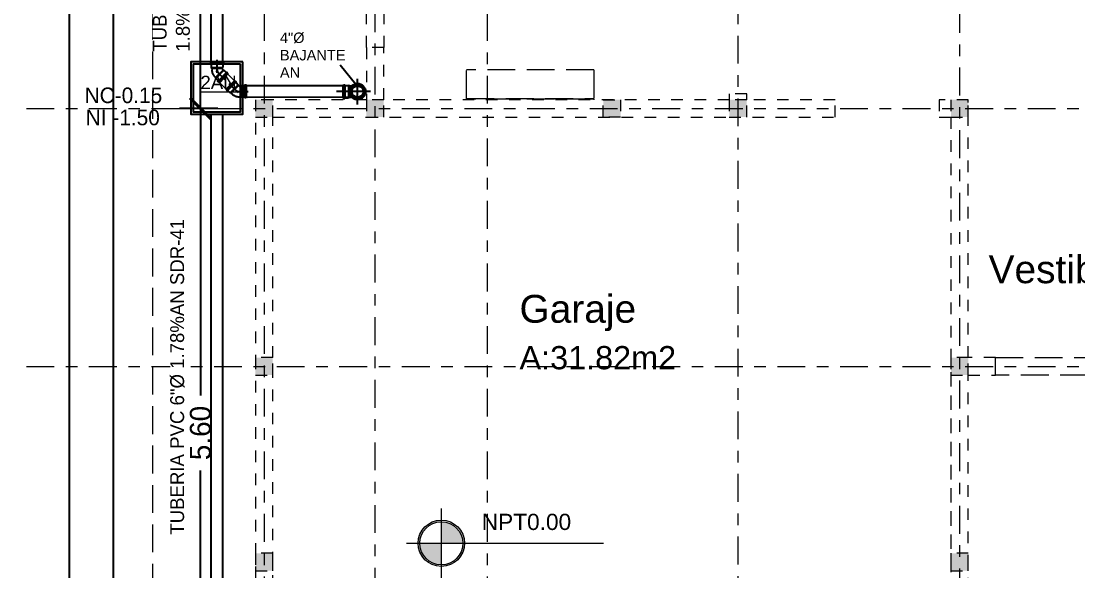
# Model space of a CAD drawing. Header units: millimetres. Extents: x -9559 to 23034, y -7226 to 22400.
# Drawn here: x 299.95 to 309.07, y 43.82 to 48.57 of the extents above; entities that cross this region are included whole.
import ezdxf

# ---------------------------------------------------------------- set-up
doc = ezdxf.new("R2010")
doc.units = ezdxf.units.MM
doc.header["$LTSCALE"] = 0.02
for name, pattern in [('ACAD_ISO02W100', [15, 12, -3]), ('ACAD_ISO05W100', [33, 24, -3, 0, -3, 0, -3]), ('ACAD_ISO10W100', [18, 12, -3, 0, -3]), ('DASHED2', [0.375, 0.25, -0.125])]:
    doc.linetypes.add(name, pattern=pattern)
for name, color, linetype, lineweight in [('A-ANNO-DIMS', 251, 'Continuous', 9), ('A-Mueble cocina 2-proyecciones', 255, 'ACAD_ISO02W100', 9), ('A_DIM-1', 251, 'Continuous', 18), ('G-ANNO-DIMS', 252, 'Continuous', 15), ('I-FURN', 9, 'Continuous', 9), ('IH-AGUA CALIENTE', 12, 'DASHED2', 5), ('IH-textos', 250, 'Continuous', 18), ('IH-TUBERIA', 150, 'ACAD_ISO05W100', 25), ('S-GRID', 253, 'ACAD_ISO10W100', 5), ('TT-PROYECCIONES TERRAZAS', 9, 'ACAD_ISO02W100', 5)]:
    doc.layers.add(name, color=color, linetype=linetype, lineweight=lineweight)
doc.layers.add('IH-A.NEGRAS', color=22, linetype='Continuous')
doc.layers.add('IH-PLANO BASE', color=250, linetype='DASHED2', lineweight=5, transparency=0.55)
doc.styles.add('Arial_3', font='arial.ttf', dxfattribs={"height": 0.18})
doc.styles.add('Arial_4', font='arial.ttf', dxfattribs={"height": 0.105})
doc.styles.add('CENTURY', font='GOTHIC.TTF', dxfattribs={"height": 0.12})
doc.styles.add('COTAS', font='arial.ttf')
doc.styles.get("Standard").update_dxf_attribs({"font": 'GOTHIC.TTF'})
doc.dimstyles.get("Standard").update_dxf_attribs({"dimtxt": 0.18, "dimasz": 0.18, "dimexe": 0.18, "dimexo": 0.0625, "dimgap": 0.09, "dimtad": 0, "dimzin": 3, "dimdsep": 46, "dimtxsty": 'Standard', "dimblk": 'ARCHTICK', "dimcen": 0.09, "dimadec": 0, "dimazin": 0, "dimtfac": 1, "dimtofl": 0, "dimtmove": 0, "dimatfit": 3, "dimldrblk": 'ARCHTICK', "dimfxl": 1, "dimtolj": 1, "dimtzin": 0, "dimarcsym": 0})

# ---------------------------------------------------------------- blocks, each defined once
blk = doc.blocks.new('Abertura - 0915 x 1220mm-626797-Nivel 1')
at = {"layer": 'A-Mueble cocina 2-proyecciones'}
for p, q in [((-1.2582, -0.075), (-1.2582, 0.075)), ((-1.2582, 0.075), (1.2418, 0.075)), ((1.2418, 0.075), (1.2418, -0.075)), ((1.2418, -0.075), (-1.2582, -0.075))]:
    blk.add_line(p, q, dxfattribs=at)
blk = doc.blocks.new('HC_Air Conditioner_Indoor Unit_F_MEPcontent_Mitsubishi Electric Corporation_MSZ-AP60-71VG_K__INT-EN - MSZ-AP60VGK-147568-Nivel 1')
at = {"layer": 'A-Mueble cocina 2-proyecciones'}
for p, q in [((-3.92, -5.6305), (-3.92, -5.3852)), ((-2.82, -5.3852), (-3.92, -5.3852)), ((-2.82, -5.3852), (-2.82, -5.6305)), ((-3.92, -5.6367), (-3.92, -5.6305)), ((-3.92, -5.6305), (-2.82, -5.6305)), ((-3.92, -5.6422), (-3.92, -5.6367)), ((-2.82, -5.6367), (-3.92, -5.6367)), ((-2.82, -5.6305), (-2.82, -5.6367)), ((-2.82, -5.6367), (-2.82, -5.6422))]:
    blk.add_line(p, q, dxfattribs=at)
blk = doc.blocks.new('_ArchTick')
at = {"color": 0, "linetype": 'ByBlock', "const_width": 0.15}
blk.add_lwpolyline([(-0.5, -0.5), (0.5, 0.5)], dxfattribs=at)
blk = doc.blocks.new('*D502')
at = {"layer": 'A-ANNO-DIMS', "color": 0, "lineweight": -2, "transparency": 16777216}
for p, q in [((301.6491, 52.5133), (301.3195, 52.5133)), ((301.4995, 52.5133), (301.4995, 50.4891)), ((301.4995, 47.8133), (301.4995, 49.8375)), ((301.6491, 47.8133), (301.3195, 47.8133))]:
    blk.add_line(p, q, dxfattribs=at)
at = {"layer": 'A-ANNO-DIMS', "color": 0, "lineweight": -2, "transparency": 16777216, "xscale": 0.18, "yscale": 0.18, "zscale": 0.18}
for p, rotation in [((301.4995, 52.5133), 90), ((301.4995, 47.8133), 270)]:
    blk.add_blockref('_ArchTick', p, dxfattribs=dict(at, rotation=rotation))
at = {"layer": 'A-ANNO-DIMS', "color": 0, "transparency": 16777216, "insert": (301.4995, 50.1633), "char_height": 0.18, "width": 0.607447, "attachment_point": 5, "rotation": 90}
blk.add_mtext('\\A1;4.70', dxfattribs=at)
blk = doc.blocks.new('*D503')
at = {"layer": 'A-ANNO-DIMS', "color": 0, "lineweight": -2, "transparency": 16777216}
for p, q in [((301.6491, 47.8133), (301.3195, 47.8133)), ((301.4995, 47.8133), (301.4995, 45.3372)), ((301.4995, 42.2133), (301.4995, 44.6894)), ((301.6491, 42.2133), (301.3195, 42.2133))]:
    blk.add_line(p, q, dxfattribs=at)
at = {"layer": 'A-ANNO-DIMS', "color": 0, "lineweight": -2, "transparency": 16777216, "xscale": 0.18, "yscale": 0.18, "zscale": 0.18}
for p, rotation in [((301.4995, 47.8133), 90), ((301.4995, 42.2133), 270)]:
    blk.add_blockref('_ArchTick', p, dxfattribs=dict(at, rotation=rotation))
at = {"layer": 'A-ANNO-DIMS', "color": 0, "transparency": 16777216, "insert": (301.4995, 45.0133), "char_height": 0.18, "width": 0.607447, "attachment_point": 5, "rotation": 90}
blk.add_mtext('\\A1;5.60', dxfattribs=at)
blk = doc.blocks.new('*D491')
at = {"layer": 'A-ANNO-DIMS', "color": 0, "lineweight": -2, "transparency": 16777216}
for p, q in [((300.8991, 57.9383), (300.5695, 57.9383)), ((300.7495, 57.9383), (300.7495, 49.9424)), ((300.7495, 41.1883), (300.7495, 49.1841)), ((300.8991, 41.1883), (300.5695, 41.1883))]:
    blk.add_line(p, q, dxfattribs=at)
at = {"layer": 'A-ANNO-DIMS', "color": 0, "lineweight": -2, "transparency": 16777216, "xscale": 0.18, "yscale": 0.18, "zscale": 0.18}
for p, rotation in [((300.7495, 57.9383), 90), ((300.7495, 41.1883), 270)]:
    blk.add_blockref('_ArchTick', p, dxfattribs=dict(at, rotation=rotation))
at = {"layer": 'A-ANNO-DIMS', "color": 0, "transparency": 16777216, "insert": (300.7495, 49.5633), "char_height": 0.18, "width": 0.607447, "attachment_point": 5, "rotation": 90}
blk.add_mtext('\\A1;16.75', dxfattribs=at)
blk = doc.blocks.new('Cotas de elevación - Cota de elevación - Destino rellenado-10655-Nivel 1')
at = {"transparency": 33554572}
h = blk.add_hatch(color=256, dxfattribs=at)
h.dxf.hatch_style = 1
h.paths.add_polyline_path([(0.002, 0), (0.001859, 0, -0.414214), (0, -0.001859), (0, -0.002, 0.414214)])
h.paths.add_polyline_path([(0, 0.001859), (0, 0.002, 0.414214), (-0.002, 0), (-0.001859, 0, -0.414214)])
h = blk.add_hatch(color=256, dxfattribs=at)
h.dxf.hatch_style = 1
h.paths.add_polyline_path([(0, 0), (-0.001859, 0, 0.414214), (0, -0.001859)])
h.paths.add_polyline_path([(0, 0.001859), (0, 0), (0.001859, 0, 0.414214)])
at = {"layer": 'G-ANNO-DIMS', "lineweight": 20}
h = blk.add_hatch(dxfattribs=at)
h.set_pattern_fill('AR-B88', color=256, scale=0.1)
h.paths.add_polyline_path([(0, 0.001859), (0, 0), (0.001859, 0, 0.414214)])
h.paths.add_polyline_path([(0, 0), (-0.001859, 0, 0.414214), (0, -0.001859)])
h.paths.add_polyline_path([(0.002, 0), (0.001859, 0, -0.414214), (0, -0.001859), (0, -0.002, 0.414214)])
h.paths.add_polyline_path([(0, 0.001859), (0, 0.002, 0.414214), (-0.002, 0), (-0.001859, 0, -0.414214)])
for p, q in [((0, -0.003), (0, 0.003)), ((-0.003, 0), (0.014, 0))]:
    blk.add_line(p, q, dxfattribs=at)
for radius in [0.002, 0.001859]:
    blk.add_circle((0, 0), radius, dxfattribs=at)
blk = doc.blocks.new('Codo 135')
at = {"layer": 'IH-TUBERIA'}
for p, q in [((1628.392, 529.772), (1628.387, 529.766)), ((1628.511, 529.766), (1628.387, 529.766)), ((1628.387, 529.766), (1628.387, 529.753)), ((1628.511, 529.753), (1628.387, 529.753)), ((1628.387, 529.753), (1628.388, 529.753)), ((1628.39, 529.693), (1628.396, 529.699)), ((1628.505, 529.772), (1628.392, 529.772)), ((1628.393, 529.748), (1628.393, 529.718)), ((1628.505, 529.718), (1628.393, 529.718)), ((1628.398, 529.712), (1628.393, 529.718)), ((1628.5, 529.712), (1628.398, 529.712)), ((1628.398, 529.703), (1628.398, 529.712)), ((1628.5, 529.712), (1628.505, 529.718)), ((1628.5, 529.703), (1628.5, 529.712)), ((1628.505, 529.772), (1628.511, 529.766)), ((1628.505, 529.748), (1628.505, 529.718)), ((1628.511, 529.753), (1628.51, 529.753)), ((1628.511, 529.766), (1628.511, 529.753)), ((1628.344, 529.662), (1628.353, 529.671)), ((1628.344, 529.662), (1628.432, 529.575)), ((1628.344, 529.654), (1628.344, 529.662)), ((1628.344, 529.654), (1628.424, 529.575)), ((1628.353, 529.671), (1628.441, 529.583)), ((1628.353, 529.671), (1628.353, 529.671)), ((1628.361, 529.671), (1628.382, 529.692)), ((1628.39, 529.693), (1628.382, 529.692)), ((1628.461, 529.612), (1628.382, 529.692)), ((1628.462, 529.621), (1628.39, 529.693)), ((1628.44, 529.591), (1628.461, 529.612)), ((1628.462, 529.621), (1628.461, 529.612)), ((1628.462, 529.621), (1628.469, 529.627)), ((1628.424, 529.575), (1628.432, 529.575)), ((1628.432, 529.575), (1628.441, 529.583)), ((1628.441, 529.583), (1628.44, 529.584))]:
    blk.add_line(p, q, dxfattribs=at)
for centre, radius, start, end in [((1628.388, 529.748), 0.005, 0, 90), ((1628.393, 529.703), 0.005, 315, 0), ((1628.393, 529.703), 0.107, 315, 0), ((1628.51, 529.748), 0.005, 90, 180), ((1628.357, 529.674), 0.005, 225, 315), ((1628.443, 529.588), 0.005, 135, 225)]:
    blk.add_arc(centre, radius, start, end, dxfattribs=at)
blk = doc.blocks.new('Codo de 90 (2)')
at = {"layer": 'IH-TUBERIA'}
for p, q in [((1628.3868, 528.6157), (1628.5109, 528.6157)), ((1628.3868, 528.6031), (1628.3868, 528.6157)), ((1628.3868, 528.6157), (1628.3877, 528.6157)), ((1628.3978, 528.6574), (1628.3927, 528.6506)), ((1628.3927, 528.6207), (1628.3927, 528.6506)), ((1628.3927, 528.6506), (1628.505, 528.6506)), ((1628.3978, 528.6574), (1628.3978, 528.6962)), ((1628.3978, 528.6574), (1628.4998, 528.6574)), ((1628.4998, 528.6574), (1628.4998, 528.6962)), ((1628.4998, 528.6574), (1628.505, 528.6506)), ((1628.505, 528.6207), (1628.505, 528.6506)), ((1628.5109, 528.6157), (1628.51, 528.6157)), ((1628.5109, 528.6031), (1628.5109, 528.6157)), ((1628.3868, 528.6031), (1628.5109, 528.6031)), ((1628.3925, 528.5974), (1628.3868, 528.6031)), ((1628.3925, 528.5974), (1628.5052, 528.5974)), ((1628.5052, 528.5974), (1628.5109, 528.6031))]:
    blk.add_line(p, q, dxfattribs=at)
for radius in [0.0621, 0.0563, 0.051]:
    blk.add_circle((1628.4488, 528.7316), radius, dxfattribs=at)
for centre, start, end in [((1628.3877, 528.6207), 270, 360), ((1628.51, 528.6207), 180, 270)]:
    blk.add_arc(centre, 0.005, start, end, dxfattribs=at)
blk = doc.blocks.new('*D540')
at = {"layer": 'A-ANNO-DIMS', "color": 0, "lineweight": -2, "transparency": 16777216}
for p, q in [((300.6481, 57.9383), (300.1895, 57.9383)), ((300.3695, 57.9383), (300.3695, 51.0056)), ((300.3695, 43.3133), (300.3695, 50.2459)), ((300.8991, 43.3133), (300.1895, 43.3133))]:
    blk.add_line(p, q, dxfattribs=at)
at = {"layer": 'A-ANNO-DIMS', "color": 0, "lineweight": -2, "transparency": 16777216, "xscale": 0.18, "yscale": 0.18, "zscale": 0.18}
for p, rotation in [((300.3695, 57.9383), 90), ((300.3695, 43.3133), 270)]:
    blk.add_blockref('_ArchTick', p, dxfattribs=dict(at, rotation=rotation))
at = {"layer": 'A-ANNO-DIMS', "color": 0, "transparency": 16777216, "insert": (300.3695, 50.6258), "char_height": 0.18, "width": 0.607447, "attachment_point": 5, "rotation": 90}
blk.add_mtext('\\A1;14.63', dxfattribs=at)
blk = doc.blocks.new('*D544')
at = {"layer": 'A-ANNO-DIMS', "color": 0, "lineweight": -2, "transparency": 16777216}
for p, q in [((300.8991, 57.9383), (300.5695, 57.9383)), ((300.7495, 57.9383), (300.7495, 49.9424)), ((300.7495, 41.1883), (300.7495, 49.1841)), ((300.8991, 41.1883), (300.5695, 41.1883))]:
    blk.add_line(p, q, dxfattribs=at)
at = {"layer": 'A-ANNO-DIMS', "color": 0, "lineweight": -2, "transparency": 16777216, "xscale": 0.18, "yscale": 0.18, "zscale": 0.18}
for p, rotation in [((300.7495, 57.9383), 90), ((300.7495, 41.1883), 270)]:
    blk.add_blockref('_ArchTick', p, dxfattribs=dict(at, rotation=rotation))
at = {"layer": 'A-ANNO-DIMS', "color": 0, "transparency": 16777216, "insert": (300.7495, 49.5633), "char_height": 0.18, "width": 0.607447, "attachment_point": 5, "rotation": 90}
blk.add_mtext('\\A1;16.75', dxfattribs=at)
blk = doc.blocks.new('*D599')
at = {"layer": 'I-FURN', "color": 0, "lineweight": -2, "ltscale": 0.2, "transparency": 16777216}
for p, q in [((314.6493, 58.0021), (313.0793, 40.9502)), ((297.7096, 40.3826), (312.4571, 40.3826))]:
    blk.add_line(p, q, dxfattribs=at)
for start, end in [(84.73984, 111.35487), (153.38497, 180)]:
    blk.add_arc((313.0271, 40.3826), 0.75, start, end, dxfattribs=at)
at = {"layer": 'I-FURN', "color": 0, "lineweight": -2, "ltscale": 0.2, "transparency": 16777216, "xscale": 0.18, "yscale": 0.18, "zscale": 0.18}
for p, rotation in [((313.0959, 41.1294), 354.7398387423056), ((312.2771, 40.3826), 270.0000000000001)]:
    blk.add_blockref('_ArchTick', p, dxfattribs=dict(at, rotation=rotation))
at = {"layer": 'I-FURN', "color": 0, "ltscale": 0.2, "transparency": 16777216, "insert": (312.5217, 40.9367), "char_height": 0.18, "attachment_point": 5, "rotation": 42.36992}
blk.add_mtext('\\A1;95°', dxfattribs=at)
blk = doc.blocks.new('*D600')
at = {"layer": 'I-FURN', "color": 0, "lineweight": -2, "ltscale": 0.2, "transparency": 16777216}
for p, q in [((297.7096, 58.0028), (314.085, 58.0623)), ((313.2043, 40.4449), (314.6082, 57.4963))]:
    blk.add_line(p, q, dxfattribs=at)
for start, end in [(180.20806, 201.58021), (243.92092, 265.29308)]:
    blk.add_arc((314.655, 58.0643), 0.75, start, end, dxfattribs=at)
at = {"layer": 'I-FURN', "color": 0, "lineweight": -2, "ltscale": 0.2, "transparency": 16777216, "xscale": 0.18, "yscale": 0.18, "zscale": 0.18}
for p, rotation in [((313.905, 58.0616), 90.20805555555586), ((314.5934, 57.3169), 355.2930766759017)]:
    blk.add_blockref('_ArchTick', p, dxfattribs=dict(at, rotation=rotation))
at = {"layer": 'I-FURN', "color": 0, "ltscale": 0.2, "transparency": 16777216, "insert": (314.1042, 57.5552), "char_height": 0.18, "attachment_point": 5, "rotation": 312.75057}
blk.add_mtext('\\A1;85°', dxfattribs=at)
blk = doc.blocks.new('*D601')
at = {"layer": 'I-FURN', "color": 0, "lineweight": -2, "ltscale": 0.2, "transparency": 16777216}
for p, q in [((314.5925, 58.0641), (298.2171, 58.0046)), ((297.6471, 40.4451), (297.6471, 57.4326))]:
    blk.add_line(p, q, dxfattribs=at)
for start, end in [(336.11908, 0.20806), (270, 294.08898)]:
    blk.add_arc((297.6471, 58.0026), 0.75, start, end, dxfattribs=at)
at = {"layer": 'I-FURN', "color": 0, "lineweight": -2, "ltscale": 0.2, "transparency": 16777216, "xscale": 0.18, "yscale": 0.18, "zscale": 0.18}
for p, rotation in [((298.3971, 58.0053), 90.20805555555592), ((297.6471, 57.2526), 180.0000000000019)]:
    blk.add_blockref('_ArchTick', p, dxfattribs=dict(at, rotation=rotation))
at = {"layer": 'I-FURN', "color": 0, "ltscale": 0.2, "transparency": 16777216, "insert": (298.1784, 57.4732), "char_height": 0.18, "attachment_point": 5, "rotation": 45.10403}
blk.add_mtext('\\A1;90°', dxfattribs=at)
blk = doc.blocks.new('*D602')
at = {"layer": 'I-FURN', "color": 0, "lineweight": -2, "ltscale": 0.2, "transparency": 16777216}
for p, q in [((297.6471, 57.9401), (297.6471, 40.9526)), ((312.9646, 40.3826), (298.2171, 40.3826))]:
    blk.add_line(p, q, dxfattribs=at)
for start, end in [(66.01505, 90), (0, 23.98495)]:
    blk.add_arc((297.6471, 40.3826), 0.75, start, end, dxfattribs=at)
at = {"layer": 'I-FURN', "color": 0, "lineweight": -2, "ltscale": 0.2, "transparency": 16777216, "xscale": 0.18, "yscale": 0.18, "zscale": 0.18}
for p, rotation in [((297.6471, 41.1326), 180.0000000000019), ((298.3971, 40.3826), 270.0000000000003)]:
    blk.add_blockref('_ArchTick', p, dxfattribs=dict(at, rotation=rotation))
at = {"layer": 'I-FURN', "color": 0, "ltscale": 0.2, "transparency": 16777216, "insert": (298.1774, 40.9129), "char_height": 0.18, "attachment_point": 5, "rotation": 315}
blk.add_mtext('\\A1;90°', dxfattribs=at)

msp = doc.modelspace()

# ---------------------------------------------------------------- hatches: boundary and pattern name
at = {"layer": 'IH-PLANO BASE'}
for points in [[(301.9737, 47.7383), (302.1237, 47.7383), (302.1237, 47.8883), (301.9737, 47.8883), (301.9737, 47.7594)], [(302.9312, 47.7383), (303.0812, 47.7383), (303.0812, 47.8883), (302.9312, 47.8883), (302.9312, 47.7594)], [(304.9737, 47.8883), (304.9737, 47.7383), (305.1237, 47.7383), (305.1237, 47.8883)], [(306.0617, 47.7383), (306.2117, 47.7383), (306.2117, 47.8883), (306.0617, 47.8883), (306.0617, 47.7594)], [(307.9737, 47.7383), (308.1237, 47.7383), (308.1237, 47.8883), (307.9737, 47.8883), (307.9737, 47.7594)], [(301.9737, 45.5133), (302.1237, 45.5133), (302.1237, 45.6633), (301.9737, 45.6633), (301.9737, 45.5344)], [(307.9737, 45.5133), (308.1237, 45.5133), (308.1237, 45.6633), (307.9737, 45.6633), (307.9737, 45.5344)], [(301.9737, 43.8258), (302.1237, 43.8258), (302.1237, 43.9758), (301.9737, 43.9758), (301.9737, 43.8469)], [(307.9737, 43.8258), (308.1237, 43.8258), (308.1237, 43.9758), (307.9737, 43.9758), (307.9737, 43.8469)]]:
    msp.add_hatch(color=256, dxfattribs=at).paths.add_polyline_path(points)

# ---------------------------------------------------------------- linework, layer by layer
at = {"layer": 'A-ANNO-DIMS'}
for p, q in [((301.7923, 48.0514), (301.7347, 48.1083)), ((301.722, 47.9801), (301.6651, 48.0378))]:
    msp.add_line(p, q, dxfattribs=at)
at = {"layer": 'A-ANNO-DIMS', "color": 1, "linetype": 'DASHED2', "ltscale": 3}
msp.add_circle((302.8546, 47.9583), 0.0612, dxfattribs=at)
at = {"layer": 'IH-A.NEGRAS'}
for p, q in [((301.5912, 48.2146), (301.5918, 50.9712)), ((301.6912, 48.2146), (301.6918, 50.9711)), ((302.7846, 48.0083), (301.8974, 48.0088)), ((302.7845, 47.9083), (301.8973, 47.9088)), ((301.5918, 42.8333), (301.5912, 47.7646)), ((301.6918, 42.8334), (301.6912, 47.7646))]:
    msp.add_line(p, q, dxfattribs=at)
for points in [[(301.8662, 48.2146), (301.4162, 48.2146), (301.4162, 47.7646), (301.8662, 47.7646)], [(301.8462, 48.1946), (301.4362, 48.1946), (301.4362, 47.7846), (301.8462, 47.7846)]]:
    msp.add_lwpolyline(points, close=True, dxfattribs=at)
for radius in [0.07, 0.062]:
    msp.add_circle((302.8546, 47.9583), radius, dxfattribs=at)
at = {"layer": 'IH-PLANO BASE'}
for p, q in [((302.9312, 48.3383), (302.9312, 50.8383)), ((303.0812, 50.8383), (303.0812, 48.3383)), ((303.0812, 48.3383), (302.9312, 48.3383)), ((302.9312, 48.3383), (302.9312, 47.8883)), ((303.0812, 47.8883), (303.0812, 48.3383)), ((301.9737, 47.8883), (301.9737, 45.6633)), ((302.9312, 47.8883), (301.9737, 47.8883)), ((302.1237, 47.8883), (301.9737, 47.8883)), ((301.9737, 47.8883), (301.9737, 47.7383)), ((302.1237, 47.7383), (302.1237, 47.8883)), ((303.0812, 47.8883), (302.9312, 47.8883)), ((302.9312, 47.8883), (302.9312, 47.7383)), ((306.0617, 47.8883), (303.0812, 47.8883)), ((303.0812, 47.7383), (303.0812, 47.8883)), ((306.2117, 47.9383), (306.0617, 47.9383)), ((306.0617, 47.9383), (306.0617, 47.8883)), ((306.2117, 47.8883), (306.0617, 47.8883)), ((306.0617, 47.8883), (306.0617, 47.7383)), ((306.2117, 47.8883), (306.2117, 47.9383)), ((306.9737, 47.8883), (306.2117, 47.8883)), ((306.2117, 47.7383), (306.2117, 47.8883)), ((306.9737, 47.7383), (306.9737, 47.8883)), ((308.1237, 47.8883), (307.8737, 47.8883)), ((307.8737, 47.8883), (307.8737, 47.7383)), ((308.1237, 47.8883), (307.9737, 47.8883)), ((307.9737, 47.8883), (307.9737, 47.7383)), ((308.1237, 45.6633), (308.1237, 47.8883)), ((308.1237, 47.7383), (308.1237, 47.8883)), ((301.9737, 47.7383), (302.1237, 47.7383)), ((302.1237, 45.6633), (302.1237, 47.7383)), ((302.1237, 47.7383), (302.9312, 47.7383)), ((302.9312, 47.7383), (306.0617, 47.7383)), ((302.9312, 47.7383), (303.0812, 47.7383)), ((306.0617, 47.7383), (306.9737, 47.7383)), ((306.0617, 47.7383), (306.2117, 47.7383)), ((307.8737, 47.7383), (307.9737, 47.7383)), ((307.9737, 47.7383), (307.9737, 42.2883)), ((307.9737, 47.7383), (308.1237, 47.7383)), ((301.9737, 45.6633), (301.9737, 42.1383)), ((302.1237, 45.6633), (301.9737, 45.6633)), ((301.9737, 45.6633), (301.9737, 45.5133)), ((302.1237, 42.2883), (302.1237, 45.6633)), ((302.1237, 45.5133), (302.1237, 45.6633)), ((308.1237, 45.6633), (307.9737, 45.6633)), ((307.9737, 45.6633), (307.9737, 45.5133)), ((308.3572, 45.6633), (308.1237, 45.6633)), ((308.1237, 45.5133), (308.1237, 45.6633)), ((308.3572, 45.5133), (308.3572, 45.6633)), ((301.9737, 45.5133), (302.1237, 45.5133)), ((307.9737, 45.5133), (307.9737, 42.2883)), ((307.9737, 45.5133), (308.1237, 45.5133)), ((308.1237, 45.5133), (308.3572, 45.5133)), ((308.1237, 41.2633), (308.1237, 45.5133)), ((302.1237, 43.9758), (301.9737, 43.9758)), ((301.9737, 43.9758), (301.9737, 43.8258)), ((302.1237, 43.8258), (302.1237, 43.9758)), ((308.1237, 43.9758), (307.9737, 43.9758)), ((307.9737, 43.9758), (307.9737, 43.8258)), ((308.1237, 43.8258), (308.1237, 43.9758)), ((301.9737, 43.8258), (302.1237, 43.8258)), ((307.9737, 43.8258), (308.1237, 43.8258))]:
    msp.add_line(p, q, dxfattribs=at)
msp.add_lwpolyline([(304.9737, 47.8883), (305.1237, 47.8883), (305.1237, 47.7383), (304.9737, 47.7383)], close=True, dxfattribs=at)
at = {"layer": 'IH-TUBERIA'}
for p, q in [((301.6411, 48.2328), (301.6419, 48.1192)), ((301.6327, 48.1408), (301.711, 48.0636)), ((302.8546, 47.847), (302.8546, 48.0695)), ((301.7444, 48.0284), (301.8244, 47.9494)), ((301.8029, 47.9582), (301.9118, 47.9589)), ((302.9659, 47.9583), (302.6721, 47.9583))]:
    msp.add_line(p, q, dxfattribs=at)
for centre, radius, start, end in [((301.6919, 48.1531), 0.0503, 180.37366, 225.37366), ((301.8357, 48.0082), 0.0498, 225.37366, 270.37366)]:
    msp.add_arc(centre, radius, start, end, dxfattribs=at)
at = {"layer": 'S-GRID'}
for p, q in [((306.1367, 61.3999), (306.1367, 38.9086)), ((303.0062, 38.7519), (303.0062, 61.1499)), ((308.0487, 61.1249), (308.0487, 38.7269)), ((302.0487, 60.5149), (302.0487, 39.3869)), ((299.9973, 47.8133), (314.4827, 47.8133))]:
    msp.add_line(p, q, dxfattribs=at)

# ---------------------------------------------------------------- block references
at = {"layer": 'IH-PLANO BASE'}
for name, p in [('HC_Air Conditioner_Indoor Unit_F_MEPcontent_Mitsubishi Electric Corporation_MSZ-AP60-71VG_K__INT-EN - MSZ-AP60VGK-147568-Nivel 1', (307.7144, 53.5304)), ('Abertura - 0915 x 1220mm-626797-Nivel 1', (309.6154, 45.5883))]:
    msp.add_blockref(name, p, dxfattribs=at)
at = {"layer": 'IH-PLANO BASE', "xscale": 99.99999999999993, "yscale": 99.99999999999993, "zscale": 99.99999999999993}
msp.add_blockref('Cotas de elevación - Cota de elevación - Destino rellenado-10655-Nivel 1', (303.5775, 44.0623), dxfattribs=at)
at = {"layer": 'IH-TUBERIA'}
for p, xscale, yscale, zscale, rotation in [((990.4444, 1423.1367), 0.8980727398300706, 0.8980727398300706, 0.8980727398300706, 225.3736617761705), ((-178.5341, 1492.6475), 0.8890614751646466, 0.8890614751646466, 0.8890614751646466, 270.3736617761706)]:
    msp.add_blockref('Codo 135', p, dxfattribs=dict(at, xscale=xscale, yscale=yscale, zscale=zscale, rotation=rotation))

# ---------------------------------------------------------------- texts
at = {"layer": 'IH-AGUA CALIENTE'}
for s, p in [('NC-0.15 ', (300.4999, 47.8587)), ('NI -1.50', (300.5094, 47.6675))]:
    msp.add_text(s, height=0.13449, dxfattribs=at).set_placement(p)
at = {"layer": 'IH-PLANO BASE', "attachment_point": 1, "style": 'Arial_3', "bg_fill": 3, "box_fill_scale": 1.25, "bg_fill_color": 256, "bg_fill_true_color": 13158600, "bg_fill_transparency": 0}
for s, insert, char_height, width in [('Vestibulo', (308.2986, 46.5455), 0.24, 1.66751), ('Garaje', (304.2519, 46.2046), 0.24, 1.218565), ('A:31.82m2', (304.2519, 45.7632), 0.2, 1.218565)]:
    msp.add_mtext(s, dxfattribs=dict(at, insert=insert, char_height=char_height, width=width))
at = {"layer": 'IH-textos', "style": 'COTAS'}
msp.add_text('%%U2AN', height=0.11503, dxfattribs=at).set_placement((301.499, 47.9797))

# ---------------------------------------------------------------- dimensions: what is measured, and where the dimension line sits
at = {"layer": 'A-ANNO-DIMS'}
dim = msp.add_linear_dim(base=(300.3694987072, 43.3132594893), p1=(300.7105647244, 57.9382594893), p2=(300.9616307416, 43.3132594893), angle=90, dimstyle='Standard', dxfattribs=at)
dim.commit()
dim.dimension.update_dxf_attribs({"geometry": '*D540', "text_midpoint": (300.3694987072, 50.6257594893), "dimtype": 160})
for base, p1, p2, picture, middle in [((300.7495, 41.1883), (300.9616, 57.9383), (300.9616, 41.1883), '*D491', (300.7495, 49.5633)), ((300.7495, 41.1883), (300.9616, 57.9383), (300.9616, 41.1883), '*D544', (300.7495, 49.5633)), ((301.4995, 47.8133), (301.7116, 52.5133), (301.7116, 47.8133), '*D502', (301.4995, 50.1633)), ((301.4995, 42.2133), (301.7116, 47.8133), (301.7116, 42.2133), '*D503', (301.4995, 45.0133))]:
    dim = msp.add_linear_dim(base=base, p1=p1, p2=p2, angle=90, dimstyle='Standard', dxfattribs=at)
    dim.commit()
    dim.dimension.update_dxf_attribs({"geometry": picture, "text_midpoint": middle})

# ---------------------------------------------------------------- next in the draw order: linework, layer by layer
at = {"layer": 'S-GRID'}
msp.add_line((299.9973, 45.5883), (314.4827, 45.5883), dxfattribs=at)

# ---------------------------------------------------------------- next in the draw order: texts
at = {"layer": 'IH-PLANO BASE', "insert": (303.9258, 44.3168), "char_height": 0.14, "width": 0.533043, "attachment_point": 1, "line_spacing_factor": 0.941778, "style": 'Arial_4', "bg_fill": 3, "box_fill_scale": 1.25, "bg_fill_color": 256, "bg_fill_true_color": 13158600, "bg_fill_transparency": 0}
msp.add_mtext('NPT0.00', dxfattribs=at)

# ---------------------------------------------------------------- next in the draw order: linework, layer by layer
at = {"layer": 'S-GRID'}
msp.add_line((303.9737, 60.5149), (303.9737, 39.3869), dxfattribs=at)
at = {"layer": 'TT-PROYECCIONES TERRAZAS', "lineweight": 20, "elevation": 1.1756}
msp.add_lwpolyline([(301.0872, 39.5644), (301.0872, 58.41), (313.7953, 58.41), (313.7953, 39.576)], dxfattribs=at)

# ---------------------------------------------------------------- next in the draw order: texts
at = {"layer": 'IH-A.NEGRAS', "insert": (302.185, 48.4672), "char_height": 0.09, "width": 0.364223, "attachment_point": 1, "style": 'Arial_4', "bg_fill": 3, "box_fill_scale": 1.25, "bg_fill_color": 256, "bg_fill_true_color": 13158600, "bg_fill_transparency": 0}
msp.add_mtext('4"Ø BAJANTE\\PAN', dxfattribs=at)
at = {"layer": 'IH-A.NEGRAS', "insert": (301.2382, 44.1364, 1.1756), "char_height": 0.12, "attachment_point": 1, "rotation": 90, "style": 'CENTURY', "bg_fill": 3, "box_fill_scale": 1, "bg_fill_color": 256, "bg_fill_transparency": 0}
msp.add_mtext('TUBERIA PVC 6"Ø 1.78%AN SDR-41', dxfattribs=at)

# ---------------------------------------------------------------- next in the draw order: linework, layer by layer
at = {"layer": 'A-ANNO-DIMS', "color": 1, "linetype": 'DASHED2', "ltscale": 3}
msp.add_circle((302.8546, 47.9583), 0.0645, dxfattribs=at)

# ---------------------------------------------------------------- next in the draw order: block references
at = {"layer": 'IH-TUBERIA', "xscale": 0.9530267048297967, "yscale": 0.9530267048297967, "zscale": 0.9530267048297967, "rotation": 270}
msp.add_blockref('Codo de 90 (2)', (-201.0408, 1599.9135), dxfattribs=at)

# ---------------------------------------------------------------- next in the draw order: dimensions: what is measured, and where the dimension line sits
at = {"layer": 'I-FURN', "ltscale": 0.2}
for base, center, p1, p2, picture, middle in [((298.0229, 57.3535), (297.6471, 58.0026), (314.655, 58.0643), (297.6471, 40.3826), '*D601', (298.1784, 57.4732)), ((313.9963, 57.7057), (314.655, 58.0643), (313.1991, 40.3826), (297.6471, 58.0026), '*D600', (314.1042, 57.5552)), ((298.2966, 40.7576), (297.6471, 40.3826), (297.6471, 58.0026), (313.0271, 40.3826), '*D602', (298.1774, 40.9129)), ((312.6925, 41.0538), (313.0271, 40.3826), (297.6471, 40.3826), (314.655, 58.0643), '*D599', (312.5217, 40.9367))]:
    dim = msp.add_angular_dim_3p(base=base, center=center, p1=p1, p2=p2, dimstyle='Standard', dxfattribs=at)
    dim.commit()
    dim.dimension.update_dxf_attribs({"geometry": picture, "text_midpoint": middle})

# ---------------------------------------------------------------- next in the draw order: leaders
at = {"layer": 'A_DIM-1'}
msp.add_leader([(302.8385, 48.0181), (302.7034, 48.1869)], dimstyle='Standard', override={"dimscale": 0.2, "dimtxt": 0.3, "dimasz": 0.2, "dimtmove": 1}, dxfattribs=at)

# ---------------------------------------------------------------- next in the draw order: texts
at = {"layer": 'IH-A.NEGRAS', "insert": (301.0872, 48.302, 2.3512), "char_height": 0.12, "width": 1.547747, "attachment_point": 1, "rotation": 90, "style": 'CENTURY', "bg_fill": 3, "box_fill_scale": 1, "bg_fill_color": 256, "bg_fill_transparency": 0}
msp.add_mtext('TUBERIA PVC 6"Ø 1.8%AN SDR-41', dxfattribs=at)

doc.saveas('drawing.dxf')
